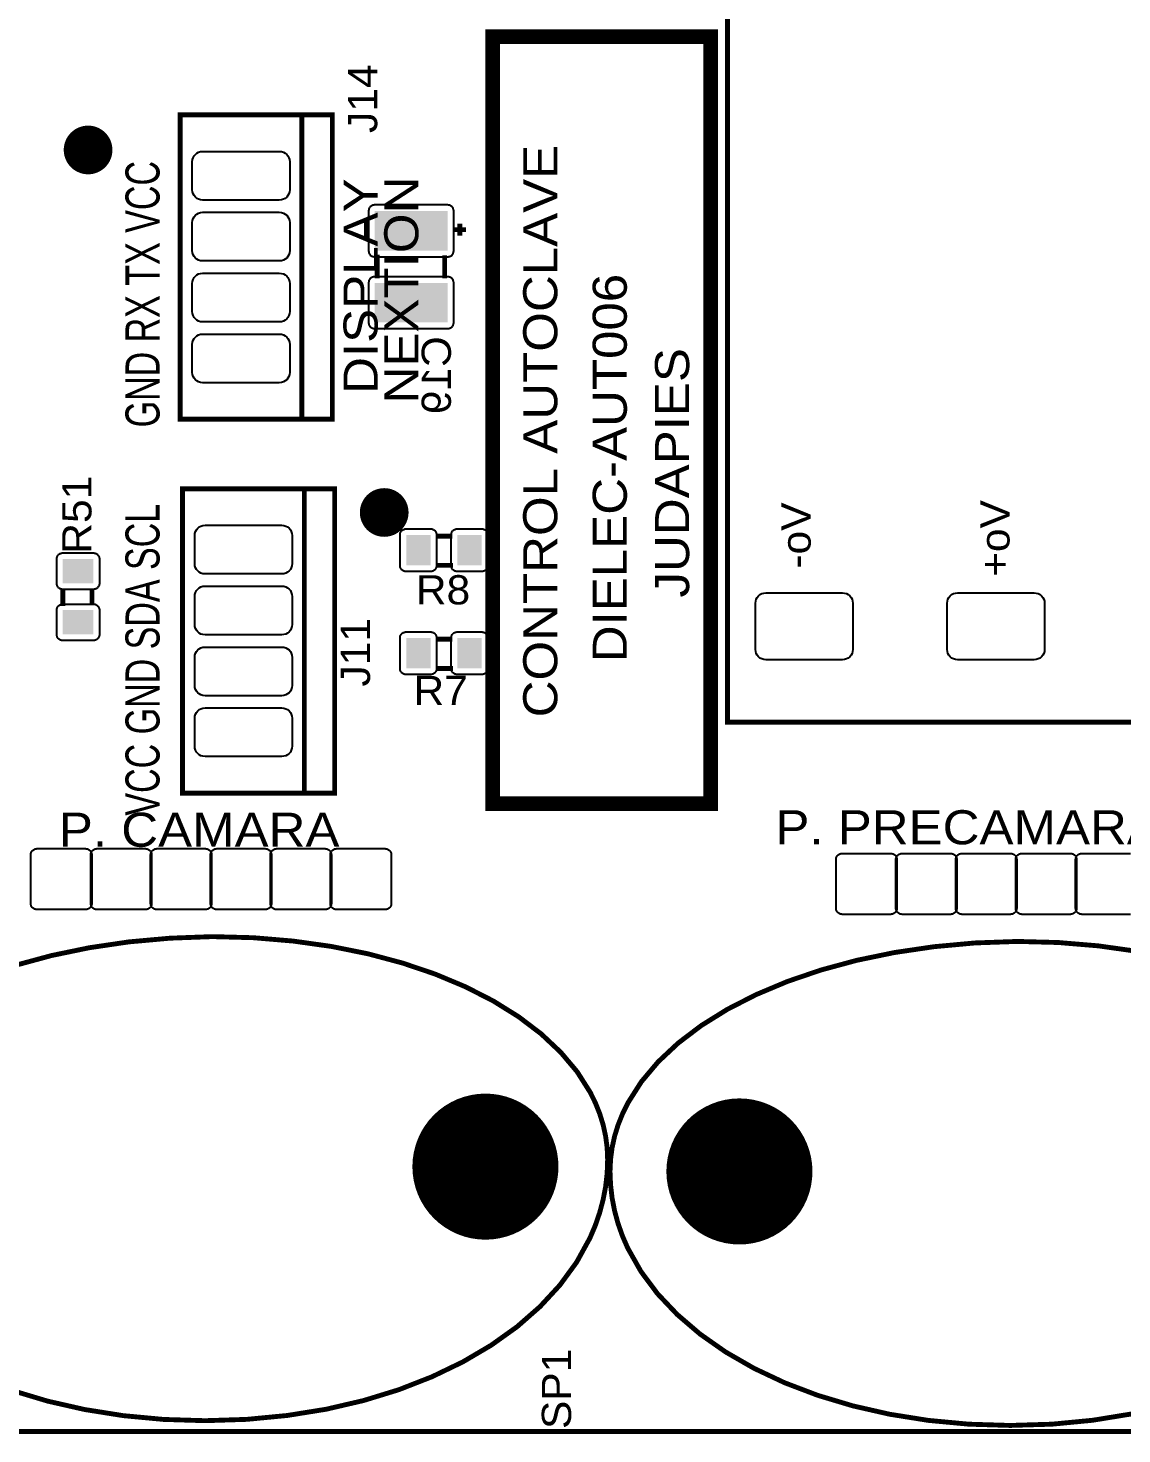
# Model space of a CAD drawing. Header units: inches. Extents: x 18.7 to 39.4, y 4.3 to 20.5.
# Drawn here: x 32.655 to 34.991, y 10.674 to 13.677 of the extents above; entities that cross this region are included whole.
import ezdxf

# ---------------------------------------------------------------- set-up
doc = ezdxf.new("R2010")
doc.units = ezdxf.units.IN
doc.header["$MEASUREMENT"] = 0
doc.styles.get("Standard").update_dxf_attribs({"font": 'arial.ttf'})

# ---------------------------------------------------------------- blocks, each defined once
blk = doc.blocks.new('RPAD')
blk.add_trace([(-0.5, -0.5), (-0.5, 0.5), (0.5, -0.5), (0.5, 0.5)])
blk = doc.blocks.new('EPAD')
at = {"const_width": 0.5}
blk.add_lwpolyline([(-0.25, 0, 1), (0.25, 0, 1)], format="xyb", close=True, dxfattribs=at)
blk = doc.blocks.new('NextionControlV3')
for points, const_width in [([(40.2003, 9.8764), (45.4208, 9.8764), (45.4208, 14.4197), (40.2003, 14.4197), (40.2003, 9.8764)], 0.008), ([(40.2003, 9.8764), (45.4208, 9.8764), (45.4208, 14.4197), (40.2003, 14.4197), (40.2003, 9.8764)], 0.008), ([(40.2003, 9.8764), (45.4208, 9.8764), (45.4208, 14.4197), (40.2003, 14.4197), (40.2003, 9.8764)], 0.008), ([(44.287, 11.0418), (45.3578, 11.0418), (45.3578, 13.1048), (44.287, 13.1048), (44.287, 11.0418)], 0.008), ([(44.287, 11.0418), (45.3578, 11.0418), (45.3578, 13.1048), (44.287, 13.1048), (44.287, 11.0418)], 0.008), ([(44.287, 11.0418), (45.3578, 11.0418), (45.3578, 13.1048), (44.287, 13.1048), (44.287, 11.0418)], 0.008), ([(43.9011, 10.9079), (44.2594, 10.9079), (44.2594, 12.1678), (43.9011, 12.1678), (43.9011, 10.9079)], 0.024), ([(43.9011, 10.9079), (44.2594, 10.9079), (44.2594, 12.1678), (43.9011, 12.1678), (43.9011, 10.9079)], 0.024), ([(43.9011, 10.9079), (44.2594, 10.9079), (44.2594, 12.1678), (43.9011, 12.1678), (43.9011, 10.9079)], 0.024), ([(43.3877, 11.5394), (43.6377, 11.5394), (43.6377, 12.0394), (43.3877, 12.0394), (43.3877, 11.5394)], 0.008), ([(43.3877, 11.5394), (43.6377, 11.5394), (43.6377, 12.0394), (43.3877, 12.0394), (43.3877, 11.5394)], 0.008), ([(43.3877, 11.5394), (43.6377, 11.5394), (43.6377, 12.0394), (43.3877, 12.0394), (43.3877, 11.5394)], 0.008), ([(43.5877, 12.0394), (43.5877, 11.5394)], 0.008), ([(43.5877, 12.0394), (43.5877, 11.5394)], 0.008), ([(43.5877, 12.0394), (43.5877, 11.5394)], 0.008), ([(43.8373, 11.8509), (43.8573, 11.8509)], 0.008), ([(43.8373, 11.8509), (43.8573, 11.8509)], 0.008), ([(43.8373, 11.8509), (43.8573, 11.8509)], 0.008), ([(43.8473, 11.8409), (43.8473, 11.8609)], 0.008), ([(43.8473, 11.8409), (43.8473, 11.8609)], 0.008), ([(43.8473, 11.8409), (43.8473, 11.8609)], 0.008), ([(43.7113, 11.7709), (43.7113, 11.8099)], 0.008), ([(43.7113, 11.7709), (43.7113, 11.8099)], 0.008), ([(43.7113, 11.7709), (43.7113, 11.8099)], 0.008), ([(43.8223, 11.7709), (43.8223, 11.8089)], 0.008), ([(43.8223, 11.7709), (43.8223, 11.8089)], 0.008), ([(43.8223, 11.7709), (43.8223, 11.8089)], 0.008), ([(43.3917, 10.9252), (43.6417, 10.9252), (43.6417, 11.4252), (43.3917, 11.4252), (43.3917, 10.9252)], 0.008), ([(43.3917, 10.9252), (43.6417, 10.9252), (43.6417, 11.4252), (43.3917, 11.4252), (43.3917, 10.9252)], 0.008), ([(43.3917, 10.9252), (43.6417, 10.9252), (43.6417, 11.4252), (43.3917, 11.4252), (43.3917, 10.9252)], 0.008), ([(43.5917, 11.4252), (43.5917, 10.9252)], 0.008), ([(43.5917, 11.4252), (43.5917, 10.9252)], 0.008), ([(43.5917, 11.4252), (43.5917, 10.9252)], 0.008), ([(43.8081, 11.3473), (43.8351, 11.3473)], 0.008), ([(43.8081, 11.3473), (43.8351, 11.3473)], 0.008), ([(43.8081, 11.3473), (43.8351, 11.3473)], 0.008), ([(43.8081, 11.2993), (43.8361, 11.2993)], 0.008), ([(43.8081, 11.2993), (43.8361, 11.2993)], 0.008), ([(43.8081, 11.2993), (43.8361, 11.2993)], 0.008), ([(43.195, 11.2608), (43.195, 11.2328)], 0.008), ([(43.195, 11.2608), (43.195, 11.2328)], 0.008), ([(43.195, 11.2608), (43.195, 11.2328)], 0.008), ([(43.243, 11.2608), (43.243, 11.2338)], 0.008), ([(43.243, 11.2608), (43.243, 11.2338)], 0.008), ([(43.243, 11.2608), (43.243, 11.2338)], 0.008), ([(43.8081, 11.178), (43.8351, 11.178)], 0.008), ([(43.8081, 11.178), (43.8351, 11.178)], 0.008), ([(43.8081, 11.178), (43.8351, 11.178)], 0.008), ([(43.8081, 11.13), (43.8361, 11.13)], 0.008), ([(43.8081, 11.13), (43.8361, 11.13)], 0.008), ([(43.8081, 11.13), (43.8361, 11.13)], 0.008), ([(43.4405, 10.6894), (43.3707, 10.6868), (43.3032, 10.6807), (43.2383, 10.6711), (43.1764, 10.6583), (43.1177, 10.6424)], 0.008), ([(43.1123, 9.9436), (43.1699, 9.9263), (43.2307, 9.9125), (43.2943, 9.9024), (43.3604, 9.8962), (43.4287, 9.8941), (43.4974, 9.8963), (43.5639, 9.9027), (43.6279, 9.913), (43.689, 9.9272), (43.747, 9.945), (43.8015, 9.9663), (43.8522, 9.9907), (43.8989, 10.0182), (43.9413, 10.0485), (43.9789, 10.0814), (44.0116, 10.1168), (44.0391, 10.1544), (44.0609, 10.194), (44.0697, 10.2146), (44.0769, 10.2355), (44.0826, 10.2569), (44.0868, 10.2787), (44.0893, 10.3008), (44.0901, 10.3233), (44.0893, 10.3424), (44.0868, 10.3613), (44.0828, 10.3799), (44.0772, 10.3981), (44.0701, 10.416), (44.0615, 10.4335), (44.04, 10.4674), (44.013, 10.4994), (43.9809, 10.5296), (43.9439, 10.5577), (43.9023, 10.5836), (43.8565, 10.607), (43.8066, 10.6279), (43.7531, 10.646), (43.6962, 10.6612), (43.6361, 10.6733), (43.5733, 10.6821), (43.508, 10.6876), (43.4405, 10.6894)], 0.008), ([(43.4405, 10.6894), (43.3707, 10.6868), (43.3032, 10.6807), (43.2383, 10.6711), (43.1764, 10.6583), (43.1177, 10.6424)], 0.008), ([(43.1123, 9.9436), (43.1699, 9.9263), (43.2307, 9.9125), (43.2943, 9.9024), (43.3604, 9.8962), (43.4287, 9.8941), (43.4974, 9.8963), (43.5639, 9.9027), (43.6279, 9.913), (43.689, 9.9272), (43.747, 9.945), (43.8015, 9.9663), (43.8522, 9.9907), (43.8989, 10.0182), (43.9413, 10.0485), (43.9789, 10.0814), (44.0116, 10.1168), (44.0391, 10.1544), (44.0609, 10.194), (44.0697, 10.2146), (44.0769, 10.2355), (44.0826, 10.2569), (44.0868, 10.2787), (44.0893, 10.3008), (44.0901, 10.3233), (44.0893, 10.3424), (44.0868, 10.3613), (44.0828, 10.3799), (44.0772, 10.3981), (44.0701, 10.416), (44.0615, 10.4335), (44.04, 10.4674), (44.013, 10.4994), (43.9809, 10.5296), (43.9439, 10.5577), (43.9023, 10.5836), (43.8565, 10.607), (43.8066, 10.6279), (43.7531, 10.646), (43.6962, 10.6612), (43.6361, 10.6733), (43.5733, 10.6821), (43.508, 10.6876), (43.4405, 10.6894)], 0.008), ([(43.4405, 10.6894), (43.3707, 10.6868), (43.3032, 10.6807), (43.2383, 10.6711), (43.1764, 10.6583), (43.1177, 10.6424)], 0.008), ([(43.1123, 9.9436), (43.1699, 9.9263), (43.2307, 9.9125), (43.2943, 9.9024), (43.3604, 9.8962), (43.4287, 9.8941), (43.4974, 9.8963), (43.5639, 9.9027), (43.6279, 9.913), (43.689, 9.9272), (43.747, 9.945), (43.8015, 9.9663), (43.8522, 9.9907), (43.8989, 10.0182), (43.9413, 10.0485), (43.9789, 10.0814), (44.0116, 10.1168), (44.0391, 10.1544), (44.0609, 10.194), (44.0697, 10.2146), (44.0769, 10.2355), (44.0826, 10.2569), (44.0868, 10.2787), (44.0893, 10.3008), (44.0901, 10.3233), (44.0893, 10.3424), (44.0868, 10.3613), (44.0828, 10.3799), (44.0772, 10.3981), (44.0701, 10.416), (44.0615, 10.4335), (44.04, 10.4674), (44.013, 10.4994), (43.9809, 10.5296), (43.9439, 10.5577), (43.9023, 10.5836), (43.8565, 10.607), (43.8066, 10.6279), (43.7531, 10.646), (43.6962, 10.6612), (43.6361, 10.6733), (43.5733, 10.6821), (43.508, 10.6876), (43.4405, 10.6894)], 0.008), ([(44.7633, 10.6815), (44.6935, 10.679), (44.626, 10.6728), (44.5611, 10.6632), (44.4992, 10.6504), (44.4405, 10.6345), (44.3854, 10.6157), (44.334, 10.5941), (44.2869, 10.57), (44.2441, 10.5434), (44.2061, 10.5146), (44.1731, 10.4837), (44.1454, 10.4508), (44.1234, 10.4162), (44.1146, 10.3983), (44.1073, 10.3801), (44.1015, 10.3614), (44.0974, 10.3425), (44.0949, 10.3232), (44.094, 10.3036), (44.0949, 10.2817), (44.0974, 10.2602), (44.1015, 10.239), (44.1071, 10.2183), (44.1143, 10.1979), (44.123, 10.1779), (44.1448, 10.1393), (44.172, 10.1028), (44.2046, 10.0684), (44.242, 10.0364), (44.2841, 10.0069), (44.3305, 9.9802), (44.381, 9.9564), (44.4352, 9.9358), (44.4928, 9.9185), (44.5535, 9.9047), (44.6171, 9.8946), (44.6832, 9.8884), (44.7515, 9.8863), (44.8203, 9.8884), (44.8868, 9.8948), (44.9507, 9.9052)], 0.008), ([(44.959, 10.6654), (44.8962, 10.6742), (44.8308, 10.6797), (44.7633, 10.6815)], 0.008), ([(44.7633, 10.6815), (44.6935, 10.679), (44.626, 10.6728), (44.5611, 10.6632), (44.4992, 10.6504), (44.4405, 10.6345), (44.3854, 10.6157), (44.334, 10.5941), (44.2869, 10.57), (44.2441, 10.5434), (44.2061, 10.5146), (44.1731, 10.4837), (44.1454, 10.4508), (44.1234, 10.4162), (44.1146, 10.3983), (44.1073, 10.3801), (44.1015, 10.3614), (44.0974, 10.3425), (44.0949, 10.3232), (44.094, 10.3036), (44.0949, 10.2817), (44.0974, 10.2602), (44.1015, 10.239), (44.1071, 10.2183), (44.1143, 10.1979), (44.123, 10.1779), (44.1448, 10.1393), (44.172, 10.1028), (44.2046, 10.0684), (44.242, 10.0364), (44.2841, 10.0069), (44.3305, 9.9802), (44.381, 9.9564), (44.4352, 9.9358), (44.4928, 9.9185), (44.5535, 9.9047), (44.6171, 9.8946), (44.6832, 9.8884), (44.7515, 9.8863), (44.8203, 9.8884), (44.8868, 9.8948), (44.9507, 9.9052)], 0.008), ([(44.959, 10.6654), (44.8962, 10.6742), (44.8308, 10.6797), (44.7633, 10.6815)], 0.008), ([(44.7633, 10.6815), (44.6935, 10.679), (44.626, 10.6728), (44.5611, 10.6632), (44.4992, 10.6504), (44.4405, 10.6345), (44.3854, 10.6157), (44.334, 10.5941), (44.2869, 10.57), (44.2441, 10.5434), (44.2061, 10.5146), (44.1731, 10.4837), (44.1454, 10.4508), (44.1234, 10.4162), (44.1146, 10.3983), (44.1073, 10.3801), (44.1015, 10.3614), (44.0974, 10.3425), (44.0949, 10.3232), (44.094, 10.3036), (44.0949, 10.2817), (44.0974, 10.2602), (44.1015, 10.239), (44.1071, 10.2183), (44.1143, 10.1979), (44.123, 10.1779), (44.1448, 10.1393), (44.172, 10.1028), (44.2046, 10.0684), (44.242, 10.0364), (44.2841, 10.0069), (44.3305, 9.9802), (44.381, 9.9564), (44.4352, 9.9358), (44.4928, 9.9185), (44.5535, 9.9047), (44.6171, 9.8946), (44.6832, 9.8884), (44.7515, 9.8863), (44.8203, 9.8884), (44.8868, 9.8948), (44.9507, 9.9052)], 0.008), ([(44.959, 10.6654), (44.8962, 10.6742), (44.8308, 10.6797), (44.7633, 10.6815)], 0.008)]:
    blk.add_lwpolyline(points, dxfattribs=dict(const_width=const_width))
for points in [[(43.5677, 11.9624), (43.5677, 11.9164), (43.5674, 11.9129), (43.5664, 11.9097), (43.5649, 11.9068), (43.5628, 11.9043), (43.5603, 11.9023), (43.5574, 11.9007), (43.5542, 11.8997), (43.5507, 11.8994), (43.4247, 11.8994), (43.4213, 11.8997), (43.4181, 11.9007), (43.4152, 11.9023), (43.4127, 11.9043), (43.4106, 11.9068), (43.4091, 11.9097), (43.4081, 11.9129), (43.4077, 11.9164), (43.4077, 11.9624), (43.4081, 11.9659), (43.4091, 11.9691), (43.4106, 11.972), (43.4127, 11.9745), (43.4152, 11.9765), (43.4181, 11.9781), (43.4213, 11.9791), (43.4247, 11.9794), (43.5507, 11.9794), (43.5542, 11.9791), (43.5574, 11.9781), (43.5603, 11.9765), (43.5628, 11.9745), (43.5649, 11.972), (43.5664, 11.9691), (43.5674, 11.9659), (43.5677, 11.9624)], [(43.5677, 11.8624), (43.5677, 11.8164), (43.5674, 11.8129), (43.5664, 11.8097), (43.5649, 11.8068), (43.5628, 11.8043), (43.5603, 11.8023), (43.5574, 11.8007), (43.5542, 11.7997), (43.5507, 11.7994), (43.4247, 11.7994), (43.4213, 11.7997), (43.4181, 11.8007), (43.4152, 11.8023), (43.4127, 11.8043), (43.4106, 11.8068), (43.4091, 11.8097), (43.4081, 11.8129), (43.4077, 11.8164), (43.4077, 11.8624), (43.4081, 11.8659), (43.4091, 11.8691), (43.4106, 11.872), (43.4127, 11.8745), (43.4152, 11.8765), (43.4181, 11.8781), (43.4213, 11.8791), (43.4247, 11.8794), (43.5507, 11.8794), (43.5542, 11.8791), (43.5574, 11.8781), (43.5603, 11.8765), (43.5628, 11.8745), (43.5649, 11.872), (43.5664, 11.8691), (43.5674, 11.8659), (43.5677, 11.8624)], [(43.8373, 11.8164), (43.8373, 11.8814), (43.8372, 11.8824), (43.8371, 11.8834), (43.8368, 11.8844), (43.8365, 11.8853), (43.8361, 11.8862), (43.8356, 11.887), (43.835, 11.8878), (43.8344, 11.8885), (43.8337, 11.8891), (43.8329, 11.8897), (43.8321, 11.8902), (43.8312, 11.8906), (43.8303, 11.8909), (43.8293, 11.8912), (43.8283, 11.8913), (43.8273, 11.8914), (43.7073, 11.8914), (43.7062, 11.8913), (43.7052, 11.8912), (43.7043, 11.8909), (43.7033, 11.8906), (43.7025, 11.8902), (43.7016, 11.8897), (43.7009, 11.8891), (43.7002, 11.8885), (43.6995, 11.8878), (43.699, 11.887), (43.6985, 11.8862), (43.698, 11.8853), (43.6977, 11.8844), (43.6975, 11.8834), (43.6973, 11.8824), (43.6973, 11.8814), (43.6973, 11.8164), (43.6973, 11.8153), (43.6975, 11.8143), (43.6977, 11.8133), (43.698, 11.8124), (43.6985, 11.8115), (43.699, 11.8107), (43.6995, 11.81), (43.7002, 11.8092), (43.7009, 11.8086), (43.7016, 11.808), (43.7025, 11.8075), (43.7033, 11.8071), (43.7043, 11.8068), (43.7052, 11.8066), (43.7062, 11.8064), (43.7073, 11.8064), (43.8273, 11.8064), (43.8283, 11.8064), (43.8293, 11.8066), (43.8303, 11.8068), (43.8312, 11.8071), (43.8321, 11.8075), (43.8329, 11.808), (43.8337, 11.8086), (43.8344, 11.8092), (43.835, 11.81), (43.8356, 11.8107), (43.8361, 11.8115), (43.8365, 11.8124), (43.8368, 11.8133), (43.8371, 11.8143), (43.8372, 11.8153), (43.8373, 11.8164)], [(43.5677, 11.7624), (43.5677, 11.7164), (43.5674, 11.7129), (43.5664, 11.7097), (43.5649, 11.7068), (43.5628, 11.7043), (43.5603, 11.7023), (43.5574, 11.7007), (43.5542, 11.6997), (43.5507, 11.6994), (43.4247, 11.6994), (43.4213, 11.6997), (43.4181, 11.7007), (43.4152, 11.7023), (43.4127, 11.7043), (43.4106, 11.7068), (43.4091, 11.7097), (43.4081, 11.7129), (43.4077, 11.7164), (43.4077, 11.7624), (43.4081, 11.7659), (43.4091, 11.7691), (43.4106, 11.772), (43.4127, 11.7745), (43.4152, 11.7765), (43.4181, 11.7781), (43.4213, 11.7791), (43.4247, 11.7794), (43.5507, 11.7794), (43.5542, 11.7791), (43.5574, 11.7781), (43.5603, 11.7765), (43.5628, 11.7745), (43.5649, 11.772), (43.5664, 11.7691), (43.5674, 11.7659), (43.5677, 11.7624)], [(43.8373, 11.6984), (43.8373, 11.7634), (43.8372, 11.7644), (43.8371, 11.7654), (43.8368, 11.7664), (43.8365, 11.7673), (43.8361, 11.7682), (43.8356, 11.769), (43.835, 11.7698), (43.8344, 11.7705), (43.8337, 11.7711), (43.8329, 11.7717), (43.8321, 11.7722), (43.8312, 11.7726), (43.8303, 11.7729), (43.8293, 11.7732), (43.8283, 11.7733), (43.8273, 11.7734), (43.7073, 11.7734), (43.7062, 11.7733), (43.7052, 11.7732), (43.7043, 11.7729), (43.7033, 11.7726), (43.7025, 11.7722), (43.7016, 11.7717), (43.7009, 11.7711), (43.7002, 11.7705), (43.6995, 11.7698), (43.699, 11.769), (43.6985, 11.7682), (43.698, 11.7673), (43.6977, 11.7664), (43.6975, 11.7654), (43.6973, 11.7644), (43.6973, 11.7634), (43.6973, 11.6984), (43.6973, 11.6973), (43.6975, 11.6963), (43.6977, 11.6953), (43.698, 11.6944), (43.6985, 11.6935), (43.699, 11.6927), (43.6995, 11.692), (43.7002, 11.6912), (43.7009, 11.6906), (43.7016, 11.69), (43.7025, 11.6895), (43.7033, 11.6891), (43.7043, 11.6888), (43.7052, 11.6886), (43.7062, 11.6884), (43.7073, 11.6884), (43.8273, 11.6884), (43.8283, 11.6884), (43.8293, 11.6886), (43.8303, 11.6888), (43.8312, 11.6891), (43.8321, 11.6895), (43.8329, 11.69), (43.8337, 11.6906), (43.8344, 11.6912), (43.835, 11.692), (43.8356, 11.6927), (43.8361, 11.6935), (43.8365, 11.6944), (43.8368, 11.6953), (43.8371, 11.6963), (43.8372, 11.6973), (43.8373, 11.6984)], [(43.5677, 11.6624), (43.5677, 11.6164), (43.5674, 11.6129), (43.5664, 11.6097), (43.5649, 11.6068), (43.5628, 11.6043), (43.5603, 11.6023), (43.5574, 11.6007), (43.5542, 11.5997), (43.5507, 11.5994), (43.4247, 11.5994), (43.4213, 11.5997), (43.4181, 11.6007), (43.4152, 11.6023), (43.4127, 11.6043), (43.4106, 11.6068), (43.4091, 11.6097), (43.4081, 11.6129), (43.4077, 11.6164), (43.4077, 11.6624), (43.4081, 11.6659), (43.4091, 11.6691), (43.4106, 11.672), (43.4127, 11.6745), (43.4152, 11.6765), (43.4181, 11.6781), (43.4213, 11.6791), (43.4247, 11.6794), (43.5507, 11.6794), (43.5542, 11.6791), (43.5574, 11.6781), (43.5603, 11.6765), (43.5628, 11.6745), (43.5649, 11.672), (43.5664, 11.6691), (43.5674, 11.6659), (43.5677, 11.6624)], [(43.5717, 11.3482), (43.5717, 11.3022), (43.5713, 11.2988), (43.5704, 11.2955), (43.5688, 11.2927), (43.5668, 11.2901), (43.5643, 11.2881), (43.5614, 11.2865), (43.5582, 11.2856), (43.5547, 11.2852), (43.4287, 11.2852), (43.4252, 11.2856), (43.422, 11.2865), (43.4191, 11.2881), (43.4166, 11.2901), (43.4145, 11.2927), (43.413, 11.2955), (43.412, 11.2988), (43.4117, 11.3022), (43.4117, 11.3482), (43.412, 11.3517), (43.413, 11.3549), (43.4145, 11.3578), (43.4166, 11.3603), (43.4191, 11.3624), (43.422, 11.3639), (43.4252, 11.3649), (43.4287, 11.3652), (43.5547, 11.3652), (43.5582, 11.3649), (43.5614, 11.3639), (43.5643, 11.3624), (43.5668, 11.3603), (43.5688, 11.3578), (43.5704, 11.3549), (43.5713, 11.3517), (43.5717, 11.3482)], [(43.7591, 11.3593), (43.7991, 11.3593), (43.8001, 11.3592), (43.8011, 11.3591), (43.8021, 11.3588), (43.803, 11.3585), (43.8039, 11.3581), (43.8047, 11.3576), (43.8055, 11.357), (43.8062, 11.3564), (43.8068, 11.3557), (43.8074, 11.3549), (43.8079, 11.3541), (43.8083, 11.3532), (43.8086, 11.3523), (43.8089, 11.3513), (43.809, 11.3503), (43.8091, 11.3493), (43.8091, 11.2993), (43.809, 11.2982), (43.8089, 11.2972), (43.8086, 11.2963), (43.8083, 11.2953), (43.8079, 11.2945), (43.8074, 11.2936), (43.8068, 11.2929), (43.8062, 11.2922), (43.8055, 11.2915), (43.8047, 11.2909), (43.8039, 11.2905), (43.803, 11.29), (43.8021, 11.2897), (43.8011, 11.2895), (43.8001, 11.2893), (43.7991, 11.2893), (43.7591, 11.2893), (43.758, 11.2893), (43.757, 11.2895), (43.7561, 11.2897), (43.7551, 11.29), (43.7543, 11.2905), (43.7534, 11.2909), (43.7527, 11.2915), (43.752, 11.2922), (43.7513, 11.2929), (43.7508, 11.2936), (43.7503, 11.2945), (43.7499, 11.2953), (43.7495, 11.2963), (43.7493, 11.2972), (43.7491, 11.2982), (43.7491, 11.2993), (43.7491, 11.3493), (43.7491, 11.3503), (43.7493, 11.3513), (43.7495, 11.3523), (43.7499, 11.3532), (43.7503, 11.3541), (43.7508, 11.3549), (43.7513, 11.3557), (43.752, 11.3564), (43.7527, 11.357), (43.7534, 11.3576), (43.7543, 11.3581), (43.7551, 11.3585), (43.7561, 11.3588), (43.757, 11.3591), (43.758, 11.3592), (43.7591, 11.3593)], [(43.8431, 11.3593), (43.8831, 11.3593), (43.8841, 11.3592), (43.8851, 11.3591), (43.8861, 11.3588), (43.887, 11.3585), (43.8879, 11.3581), (43.8887, 11.3576), (43.8895, 11.357), (43.8902, 11.3564), (43.8908, 11.3557), (43.8914, 11.3549), (43.8919, 11.3541), (43.8923, 11.3532), (43.8926, 11.3523), (43.8929, 11.3513), (43.893, 11.3503), (43.8931, 11.3493), (43.8931, 11.2993), (43.893, 11.2982), (43.8929, 11.2972), (43.8926, 11.2963), (43.8923, 11.2953), (43.8919, 11.2945), (43.8914, 11.2936), (43.8908, 11.2929), (43.8902, 11.2922), (43.8895, 11.2915), (43.8887, 11.2909), (43.8879, 11.2905), (43.887, 11.29), (43.8861, 11.2897), (43.8851, 11.2895), (43.8841, 11.2893), (43.8831, 11.2893), (43.8431, 11.2893), (43.842, 11.2893), (43.841, 11.2895), (43.8401, 11.2897), (43.8391, 11.29), (43.8383, 11.2905), (43.8374, 11.2909), (43.8367, 11.2915), (43.836, 11.2922), (43.8353, 11.2929), (43.8348, 11.2936), (43.8343, 11.2945), (43.8339, 11.2953), (43.8335, 11.2963), (43.8333, 11.2972), (43.8331, 11.2982), (43.8331, 11.2993), (43.8331, 11.3493), (43.8331, 11.3503), (43.8333, 11.3513), (43.8335, 11.3523), (43.8339, 11.3532), (43.8343, 11.3541), (43.8348, 11.3549), (43.8353, 11.3557), (43.836, 11.3564), (43.8367, 11.357), (43.8374, 11.3576), (43.8383, 11.3581), (43.8391, 11.3585), (43.8401, 11.3588), (43.841, 11.3591), (43.842, 11.3592), (43.8431, 11.3593)], [(43.255, 11.3098), (43.255, 11.2698), (43.255, 11.2688), (43.2548, 11.2678), (43.2546, 11.2668), (43.2543, 11.2659), (43.2538, 11.265), (43.2533, 11.2642), (43.2528, 11.2634), (43.2521, 11.2627), (43.2514, 11.2621), (43.2507, 11.2615), (43.2498, 11.261), (43.249, 11.2606), (43.248, 11.2602), (43.2471, 11.26), (43.2461, 11.2599), (43.245, 11.2598), (43.195, 11.2598), (43.194, 11.2599), (43.193, 11.26), (43.192, 11.2602), (43.1911, 11.2606), (43.1902, 11.261), (43.1894, 11.2615), (43.1886, 11.2621), (43.1879, 11.2627), (43.1873, 11.2634), (43.1867, 11.2642), (43.1862, 11.265), (43.1858, 11.2659), (43.1855, 11.2668), (43.1852, 11.2678), (43.1851, 11.2688), (43.185, 11.2698), (43.185, 11.3098), (43.1851, 11.3108), (43.1852, 11.3118), (43.1855, 11.3128), (43.1858, 11.3137), (43.1862, 11.3146), (43.1867, 11.3154), (43.1873, 11.3162), (43.1879, 11.3169), (43.1886, 11.3175), (43.1894, 11.3181), (43.1902, 11.3186), (43.1911, 11.319), (43.192, 11.3194), (43.193, 11.3196), (43.194, 11.3197), (43.195, 11.3198), (43.245, 11.3198), (43.2461, 11.3197), (43.2471, 11.3196), (43.248, 11.3194), (43.249, 11.319), (43.2498, 11.3186), (43.2507, 11.3181), (43.2514, 11.3175), (43.2521, 11.3169), (43.2528, 11.3162), (43.2533, 11.3154), (43.2538, 11.3146), (43.2543, 11.3137), (43.2546, 11.3128), (43.2548, 11.3118), (43.255, 11.3108), (43.255, 11.3098)], [(43.5717, 11.2482), (43.5717, 11.2022), (43.5713, 11.1988), (43.5704, 11.1955), (43.5688, 11.1927), (43.5668, 11.1901), (43.5643, 11.1881), (43.5614, 11.1865), (43.5582, 11.1856), (43.5547, 11.1852), (43.4287, 11.1852), (43.4252, 11.1856), (43.422, 11.1865), (43.4191, 11.1881), (43.4166, 11.1901), (43.4145, 11.1927), (43.413, 11.1955), (43.412, 11.1988), (43.4117, 11.2022), (43.4117, 11.2482), (43.412, 11.2517), (43.413, 11.2549), (43.4145, 11.2578), (43.4166, 11.2603), (43.4191, 11.2624), (43.422, 11.2639), (43.4252, 11.2649), (43.4287, 11.2652), (43.5547, 11.2652), (43.5582, 11.2649), (43.5614, 11.2639), (43.5643, 11.2624), (43.5668, 11.2603), (43.5688, 11.2578), (43.5704, 11.2549), (43.5713, 11.2517), (43.5717, 11.2482)], [(44.3329, 11.1612), (44.3329, 11.2372), (44.3333, 11.2407), (44.3342, 11.2439), (44.3358, 11.2468), (44.3379, 11.2493), (44.3404, 11.2514), (44.3432, 11.2529), (44.3465, 11.2539), (44.3499, 11.2542), (44.4759, 11.2542), (44.4794, 11.2539), (44.4826, 11.2529), (44.4855, 11.2514), (44.488, 11.2493), (44.4901, 11.2468), (44.4916, 11.2439), (44.4926, 11.2407), (44.4929, 11.2372), (44.4929, 11.1612), (44.4926, 11.1578), (44.4916, 11.1546), (44.4901, 11.1517), (44.488, 11.1492), (44.4855, 11.1471), (44.4826, 11.1456), (44.4794, 11.1446), (44.4759, 11.1442), (44.3499, 11.1442), (44.3465, 11.1446), (44.3432, 11.1456), (44.3404, 11.1471), (44.3379, 11.1492), (44.3358, 11.1517), (44.3342, 11.1546), (44.3333, 11.1578), (44.3329, 11.1612)], [(44.6479, 11.1612), (44.6479, 11.2372), (44.6482, 11.2407), (44.6492, 11.2439), (44.6508, 11.2468), (44.6528, 11.2493), (44.6553, 11.2514), (44.6582, 11.2529), (44.6614, 11.2539), (44.6649, 11.2542), (44.7909, 11.2542), (44.7944, 11.2539), (44.7976, 11.2529), (44.8005, 11.2514), (44.803, 11.2493), (44.805, 11.2468), (44.8066, 11.2439), (44.8076, 11.2407), (44.8079, 11.2372), (44.8079, 11.1612), (44.8076, 11.1578), (44.8066, 11.1546), (44.805, 11.1517), (44.803, 11.1492), (44.8005, 11.1471), (44.7976, 11.1456), (44.7944, 11.1446), (44.7909, 11.1442), (44.6649, 11.1442), (44.6614, 11.1446), (44.6582, 11.1456), (44.6553, 11.1471), (44.6528, 11.1492), (44.6508, 11.1517), (44.6492, 11.1546), (44.6482, 11.1578), (44.6479, 11.1612)], [(43.255, 11.2258), (43.255, 11.1858), (43.255, 11.1848), (43.2548, 11.1838), (43.2546, 11.1828), (43.2543, 11.1819), (43.2538, 11.181), (43.2533, 11.1802), (43.2528, 11.1794), (43.2521, 11.1787), (43.2514, 11.1781), (43.2507, 11.1775), (43.2498, 11.177), (43.249, 11.1766), (43.248, 11.1762), (43.2471, 11.176), (43.2461, 11.1759), (43.245, 11.1758), (43.195, 11.1758), (43.194, 11.1759), (43.193, 11.176), (43.192, 11.1762), (43.1911, 11.1766), (43.1902, 11.177), (43.1894, 11.1775), (43.1886, 11.1781), (43.1879, 11.1787), (43.1873, 11.1794), (43.1867, 11.1802), (43.1862, 11.181), (43.1858, 11.1819), (43.1855, 11.1828), (43.1852, 11.1838), (43.1851, 11.1848), (43.185, 11.1858), (43.185, 11.2258), (43.1851, 11.2268), (43.1852, 11.2278), (43.1855, 11.2288), (43.1858, 11.2297), (43.1862, 11.2306), (43.1867, 11.2314), (43.1873, 11.2322), (43.1879, 11.2329), (43.1886, 11.2335), (43.1894, 11.2341), (43.1902, 11.2346), (43.1911, 11.235), (43.192, 11.2354), (43.193, 11.2356), (43.194, 11.2357), (43.195, 11.2358), (43.245, 11.2358), (43.2461, 11.2357), (43.2471, 11.2356), (43.248, 11.2354), (43.249, 11.235), (43.2498, 11.2346), (43.2507, 11.2341), (43.2514, 11.2335), (43.2521, 11.2329), (43.2528, 11.2322), (43.2533, 11.2314), (43.2538, 11.2306), (43.2543, 11.2297), (43.2546, 11.2288), (43.2548, 11.2278), (43.255, 11.2268), (43.255, 11.2258)], [(43.7591, 11.19), (43.7991, 11.19), (43.8001, 11.1899), (43.8011, 11.1898), (43.8021, 11.1895), (43.803, 11.1892), (43.8039, 11.1888), (43.8047, 11.1883), (43.8055, 11.1877), (43.8062, 11.1871), (43.8068, 11.1864), (43.8074, 11.1856), (43.8079, 11.1848), (43.8083, 11.1839), (43.8086, 11.183), (43.8089, 11.182), (43.809, 11.181), (43.8091, 11.18), (43.8091, 11.13), (43.809, 11.1289), (43.8089, 11.1279), (43.8086, 11.127), (43.8083, 11.126), (43.8079, 11.1252), (43.8074, 11.1243), (43.8068, 11.1236), (43.8062, 11.1229), (43.8055, 11.1222), (43.8047, 11.1217), (43.8039, 11.1212), (43.803, 11.1207), (43.8021, 11.1204), (43.8011, 11.1202), (43.8001, 11.12), (43.7991, 11.12), (43.7591, 11.12), (43.758, 11.12), (43.757, 11.1202), (43.7561, 11.1204), (43.7551, 11.1207), (43.7543, 11.1212), (43.7534, 11.1217), (43.7527, 11.1222), (43.752, 11.1229), (43.7513, 11.1236), (43.7508, 11.1243), (43.7503, 11.1252), (43.7499, 11.126), (43.7495, 11.127), (43.7493, 11.1279), (43.7491, 11.1289), (43.7491, 11.13), (43.7491, 11.18), (43.7491, 11.181), (43.7493, 11.182), (43.7495, 11.183), (43.7499, 11.1839), (43.7503, 11.1848), (43.7508, 11.1856), (43.7513, 11.1864), (43.752, 11.1871), (43.7527, 11.1877), (43.7534, 11.1883), (43.7543, 11.1888), (43.7551, 11.1892), (43.7561, 11.1895), (43.757, 11.1898), (43.758, 11.1899), (43.7591, 11.19)], [(43.8431, 11.19), (43.8831, 11.19), (43.8841, 11.1899), (43.8851, 11.1898), (43.8861, 11.1895), (43.887, 11.1892), (43.8879, 11.1888), (43.8887, 11.1883), (43.8895, 11.1877), (43.8902, 11.1871), (43.8908, 11.1864), (43.8914, 11.1856), (43.8919, 11.1848), (43.8923, 11.1839), (43.8926, 11.183), (43.8929, 11.182), (43.893, 11.181), (43.8931, 11.18), (43.8931, 11.13), (43.893, 11.1289), (43.8929, 11.1279), (43.8926, 11.127), (43.8923, 11.126), (43.8919, 11.1252), (43.8914, 11.1243), (43.8908, 11.1236), (43.8902, 11.1229), (43.8895, 11.1222), (43.8887, 11.1217), (43.8879, 11.1212), (43.887, 11.1207), (43.8861, 11.1204), (43.8851, 11.1202), (43.8841, 11.12), (43.8831, 11.12), (43.8431, 11.12), (43.842, 11.12), (43.841, 11.1202), (43.8401, 11.1204), (43.8391, 11.1207), (43.8383, 11.1212), (43.8374, 11.1217), (43.8367, 11.1222), (43.836, 11.1229), (43.8353, 11.1236), (43.8348, 11.1243), (43.8343, 11.1252), (43.8339, 11.126), (43.8335, 11.127), (43.8333, 11.1279), (43.8331, 11.1289), (43.8331, 11.13), (43.8331, 11.18), (43.8331, 11.181), (43.8333, 11.182), (43.8335, 11.183), (43.8339, 11.1839), (43.8343, 11.1848), (43.8348, 11.1856), (43.8353, 11.1864), (43.836, 11.1871), (43.8367, 11.1877), (43.8374, 11.1883), (43.8383, 11.1888), (43.8391, 11.1892), (43.8401, 11.1895), (43.841, 11.1898), (43.842, 11.1899), (43.8431, 11.19)], [(43.5717, 11.1482), (43.5717, 11.1022), (43.5713, 11.0988), (43.5704, 11.0955), (43.5688, 11.0927), (43.5668, 11.0901), (43.5643, 11.0881), (43.5614, 11.0865), (43.5582, 11.0856), (43.5547, 11.0852), (43.4287, 11.0852), (43.4252, 11.0856), (43.422, 11.0865), (43.4191, 11.0881), (43.4166, 11.0901), (43.4145, 11.0927), (43.413, 11.0955), (43.412, 11.0988), (43.4117, 11.1022), (43.4117, 11.1482), (43.412, 11.1517), (43.413, 11.1549), (43.4145, 11.1578), (43.4166, 11.1603), (43.4191, 11.1624), (43.422, 11.1639), (43.4252, 11.1649), (43.4287, 11.1652), (43.5547, 11.1652), (43.5582, 11.1649), (43.5614, 11.1639), (43.5643, 11.1624), (43.5668, 11.1603), (43.5688, 11.1578), (43.5704, 11.1549), (43.5713, 11.1517), (43.5717, 11.1482)], [(43.5717, 11.0482), (43.5717, 11.0022), (43.5713, 10.9988), (43.5704, 10.9955), (43.5688, 10.9927), (43.5668, 10.9901), (43.5643, 10.9881), (43.5614, 10.9865), (43.5582, 10.9856), (43.5547, 10.9852), (43.4287, 10.9852), (43.4252, 10.9856), (43.422, 10.9865), (43.4191, 10.9881), (43.4166, 10.9901), (43.4145, 10.9927), (43.413, 10.9955), (43.412, 10.9988), (43.4117, 11.0022), (43.4117, 11.0482), (43.412, 11.0517), (43.413, 11.0549), (43.4145, 11.0578), (43.4166, 11.0603), (43.4191, 11.0624), (43.422, 11.0639), (43.4252, 11.0649), (43.4287, 11.0652), (43.5547, 11.0652), (43.5582, 11.0649), (43.5614, 11.0639), (43.5643, 11.0624), (43.5668, 11.0603), (43.5688, 11.0578), (43.5704, 11.0549), (43.5713, 11.0517), (43.5717, 11.0482)], [(43.2325, 10.7339), (43.1525, 10.7339), (43.1514, 10.7339), (43.1504, 10.7341), (43.1495, 10.7343), (43.1485, 10.7347), (43.1477, 10.7351), (43.1468, 10.7356), (43.1461, 10.7361), (43.1454, 10.7368), (43.1447, 10.7375), (43.1441, 10.7383), (43.1437, 10.7391), (43.1432, 10.74), (43.1429, 10.7409), (43.1427, 10.7418), (43.1425, 10.7429), (43.1425, 10.7439), (43.1425, 10.8239), (43.1425, 10.8249), (43.1427, 10.8259), (43.1429, 10.8269), (43.1432, 10.8278), (43.1437, 10.8287), (43.1441, 10.8295), (43.1447, 10.8303), (43.1454, 10.831), (43.1461, 10.8316), (43.1468, 10.8322), (43.1477, 10.8327), (43.1485, 10.8331), (43.1495, 10.8335), (43.1504, 10.8337), (43.1514, 10.8338), (43.1525, 10.8339), (43.2325, 10.8339), (43.2335, 10.8338), (43.2345, 10.8337), (43.2355, 10.8335), (43.2364, 10.8331), (43.2373, 10.8327), (43.2381, 10.8322), (43.2389, 10.8316), (43.2396, 10.831), (43.2402, 10.8303), (43.2408, 10.8295), (43.2413, 10.8287), (43.2417, 10.8278), (43.242, 10.8269), (43.2423, 10.8259), (43.2424, 10.8249), (43.2425, 10.8239), (43.2425, 10.7439), (43.2424, 10.7429), (43.2423, 10.7418), (43.242, 10.7409), (43.2417, 10.74), (43.2413, 10.7391), (43.2408, 10.7383), (43.2402, 10.7375), (43.2396, 10.7368), (43.2389, 10.7361), (43.2381, 10.7356), (43.2373, 10.7351), (43.2364, 10.7347), (43.2355, 10.7343), (43.2345, 10.7341), (43.2335, 10.7339), (43.2325, 10.7339)], [(43.3309, 10.7339), (43.2509, 10.7339), (43.2499, 10.7339), (43.2488, 10.7341), (43.2479, 10.7343), (43.247, 10.7347), (43.2461, 10.7351), (43.2453, 10.7356), (43.2445, 10.7361), (43.2438, 10.7368), (43.2431, 10.7375), (43.2426, 10.7383), (43.2421, 10.7391), (43.2417, 10.74), (43.2413, 10.7409), (43.2411, 10.7418), (43.2409, 10.7429), (43.2409, 10.7439), (43.2409, 10.8239), (43.2409, 10.8249), (43.2411, 10.8259), (43.2413, 10.8269), (43.2417, 10.8278), (43.2421, 10.8287), (43.2426, 10.8295), (43.2431, 10.8303), (43.2438, 10.831), (43.2445, 10.8316), (43.2453, 10.8322), (43.2461, 10.8327), (43.247, 10.8331), (43.2479, 10.8335), (43.2488, 10.8337), (43.2499, 10.8338), (43.2509, 10.8339), (43.3309, 10.8339), (43.3319, 10.8338), (43.3329, 10.8337), (43.3339, 10.8335), (43.3348, 10.8331), (43.3357, 10.8327), (43.3365, 10.8322), (43.3373, 10.8316), (43.338, 10.831), (43.3386, 10.8303), (43.3392, 10.8295), (43.3397, 10.8287), (43.3401, 10.8278), (43.3405, 10.8269), (43.3407, 10.8259), (43.3408, 10.8249), (43.3409, 10.8239), (43.3409, 10.7439), (43.3408, 10.7429), (43.3407, 10.7418), (43.3405, 10.7409), (43.3401, 10.74), (43.3397, 10.7391), (43.3392, 10.7383), (43.3386, 10.7375), (43.338, 10.7368), (43.3373, 10.7361), (43.3365, 10.7356), (43.3357, 10.7351), (43.3348, 10.7347), (43.3339, 10.7343), (43.3329, 10.7341), (43.3319, 10.7339), (43.3309, 10.7339)], [(43.4293, 10.7339), (43.3493, 10.7339), (43.3483, 10.7339), (43.3473, 10.7341), (43.3463, 10.7343), (43.3454, 10.7347), (43.3445, 10.7351), (43.3437, 10.7356), (43.3429, 10.7361), (43.3422, 10.7368), (43.3416, 10.7375), (43.341, 10.7383), (43.3405, 10.7391), (43.3401, 10.74), (43.3398, 10.7409), (43.3395, 10.7418), (43.3394, 10.7429), (43.3393, 10.7439), (43.3393, 10.8239), (43.3394, 10.8249), (43.3395, 10.8259), (43.3398, 10.8269), (43.3401, 10.8278), (43.3405, 10.8287), (43.341, 10.8295), (43.3416, 10.8303), (43.3422, 10.831), (43.3429, 10.8316), (43.3437, 10.8322), (43.3445, 10.8327), (43.3454, 10.8331), (43.3463, 10.8335), (43.3473, 10.8337), (43.3483, 10.8338), (43.3493, 10.8339), (43.4293, 10.8339), (43.4304, 10.8338), (43.4314, 10.8337), (43.4323, 10.8335), (43.4333, 10.8331), (43.4341, 10.8327), (43.435, 10.8322), (43.4357, 10.8316), (43.4364, 10.831), (43.4371, 10.8303), (43.4376, 10.8295), (43.4381, 10.8287), (43.4385, 10.8278), (43.4389, 10.8269), (43.4391, 10.8259), (43.4393, 10.8249), (43.4393, 10.8239), (43.4393, 10.7439), (43.4393, 10.7429), (43.4391, 10.7418), (43.4389, 10.7409), (43.4385, 10.74), (43.4381, 10.7391), (43.4376, 10.7383), (43.4371, 10.7375), (43.4364, 10.7368), (43.4357, 10.7361), (43.435, 10.7356), (43.4341, 10.7351), (43.4333, 10.7347), (43.4323, 10.7343), (43.4314, 10.7341), (43.4304, 10.7339), (43.4293, 10.7339)], [(43.5277, 10.7339), (43.4477, 10.7339), (43.4467, 10.7339), (43.4457, 10.7341), (43.4447, 10.7343), (43.4438, 10.7347), (43.4429, 10.7351), (43.4421, 10.7356), (43.4413, 10.7361), (43.4406, 10.7368), (43.44, 10.7375), (43.4394, 10.7383), (43.4389, 10.7391), (43.4385, 10.74), (43.4382, 10.7409), (43.4379, 10.7418), (43.4378, 10.7429), (43.4377, 10.7439), (43.4377, 10.8239), (43.4378, 10.8249), (43.4379, 10.8259), (43.4382, 10.8269), (43.4385, 10.8278), (43.4389, 10.8287), (43.4394, 10.8295), (43.44, 10.8303), (43.4406, 10.831), (43.4413, 10.8316), (43.4421, 10.8322), (43.4429, 10.8327), (43.4438, 10.8331), (43.4447, 10.8335), (43.4457, 10.8337), (43.4467, 10.8338), (43.4477, 10.8339), (43.5277, 10.8339), (43.5288, 10.8338), (43.5298, 10.8337), (43.5308, 10.8335), (43.5317, 10.8331), (43.5326, 10.8327), (43.5334, 10.8322), (43.5341, 10.8316), (43.5349, 10.831), (43.5355, 10.8303), (43.5361, 10.8295), (43.5366, 10.8287), (43.537, 10.8278), (43.5373, 10.8269), (43.5375, 10.8259), (43.5377, 10.8249), (43.5377, 10.8239), (43.5377, 10.7439), (43.5377, 10.7429), (43.5375, 10.7418), (43.5373, 10.7409), (43.537, 10.74), (43.5366, 10.7391), (43.5361, 10.7383), (43.5355, 10.7375), (43.5349, 10.7368), (43.5341, 10.7361), (43.5334, 10.7356), (43.5326, 10.7351), (43.5317, 10.7347), (43.5308, 10.7343), (43.5298, 10.7341), (43.5288, 10.7339), (43.5277, 10.7339)], [(43.6262, 10.7339), (43.5462, 10.7339), (43.5451, 10.7339), (43.5441, 10.7341), (43.5432, 10.7343), (43.5422, 10.7347), (43.5414, 10.7351), (43.5405, 10.7356), (43.5398, 10.7361), (43.5391, 10.7368), (43.5384, 10.7375), (43.5378, 10.7383), (43.5374, 10.7391), (43.5369, 10.74), (43.5366, 10.7409), (43.5364, 10.7418), (43.5362, 10.7429), (43.5362, 10.7439), (43.5362, 10.8239), (43.5362, 10.8249), (43.5364, 10.8259), (43.5366, 10.8269), (43.5369, 10.8278), (43.5374, 10.8287), (43.5378, 10.8295), (43.5384, 10.8303), (43.5391, 10.831), (43.5398, 10.8316), (43.5405, 10.8322), (43.5414, 10.8327), (43.5422, 10.8331), (43.5432, 10.8335), (43.5441, 10.8337), (43.5451, 10.8338), (43.5462, 10.8339), (43.6262, 10.8339), (43.6272, 10.8338), (43.6282, 10.8337), (43.6292, 10.8335), (43.6301, 10.8331), (43.631, 10.8327), (43.6318, 10.8322), (43.6326, 10.8316), (43.6333, 10.831), (43.6339, 10.8303), (43.6345, 10.8295), (43.635, 10.8287), (43.6354, 10.8278), (43.6357, 10.8269), (43.636, 10.8259), (43.6361, 10.8249), (43.6362, 10.8239), (43.6362, 10.7439), (43.6361, 10.7429), (43.636, 10.7418), (43.6357, 10.7409), (43.6354, 10.74), (43.635, 10.7391), (43.6345, 10.7383), (43.6339, 10.7375), (43.6333, 10.7368), (43.6326, 10.7361), (43.6318, 10.7356), (43.631, 10.7351), (43.6301, 10.7347), (43.6292, 10.7343), (43.6282, 10.7341), (43.6272, 10.7339), (43.6262, 10.7339)], [(43.7246, 10.7339), (43.6446, 10.7339), (43.6436, 10.7339), (43.6425, 10.7341), (43.6416, 10.7343), (43.6407, 10.7347), (43.6398, 10.7351), (43.639, 10.7356), (43.6382, 10.7361), (43.6375, 10.7368), (43.6368, 10.7375), (43.6363, 10.7383), (43.6358, 10.7391), (43.6354, 10.74), (43.635, 10.7409), (43.6348, 10.7418), (43.6346, 10.7429), (43.6346, 10.7439), (43.6346, 10.8239), (43.6346, 10.8249), (43.6348, 10.8259), (43.635, 10.8269), (43.6354, 10.8278), (43.6358, 10.8287), (43.6363, 10.8295), (43.6368, 10.8303), (43.6375, 10.831), (43.6382, 10.8316), (43.639, 10.8322), (43.6398, 10.8327), (43.6407, 10.8331), (43.6416, 10.8335), (43.6425, 10.8337), (43.6436, 10.8338), (43.6446, 10.8339), (43.7246, 10.8339), (43.7256, 10.8338), (43.7266, 10.8337), (43.7276, 10.8335), (43.7285, 10.8331), (43.7294, 10.8327), (43.7302, 10.8322), (43.731, 10.8316), (43.7317, 10.831), (43.7323, 10.8303), (43.7329, 10.8295), (43.7334, 10.8287), (43.7338, 10.8278), (43.7342, 10.8269), (43.7344, 10.8259), (43.7345, 10.8249), (43.7346, 10.8239), (43.7346, 10.7439), (43.7345, 10.7429), (43.7344, 10.7418), (43.7342, 10.7409), (43.7338, 10.74), (43.7334, 10.7391), (43.7329, 10.7383), (43.7323, 10.7375), (43.7317, 10.7368), (43.731, 10.7361), (43.7302, 10.7356), (43.7294, 10.7351), (43.7285, 10.7347), (43.7276, 10.7343), (43.7266, 10.7341), (43.7256, 10.7339), (43.7246, 10.7339)], [(44.5553, 10.726), (44.4753, 10.726), (44.4743, 10.7261), (44.4733, 10.7262), (44.4723, 10.7265), (44.4714, 10.7268), (44.4705, 10.7272), (44.4697, 10.7277), (44.4689, 10.7283), (44.4682, 10.7289), (44.4676, 10.7296), (44.467, 10.7304), (44.4665, 10.7312), (44.4661, 10.7321), (44.4657, 10.733), (44.4655, 10.734), (44.4654, 10.735), (44.4653, 10.736), (44.4653, 10.816), (44.4654, 10.8171), (44.4655, 10.8181), (44.4657, 10.819), (44.4661, 10.82), (44.4665, 10.8208), (44.467, 10.8217), (44.4676, 10.8224), (44.4682, 10.8231), (44.4689, 10.8238), (44.4697, 10.8243), (44.4705, 10.8248), (44.4714, 10.8252), (44.4723, 10.8256), (44.4733, 10.8258), (44.4743, 10.826), (44.4753, 10.826), (44.5553, 10.826), (44.5563, 10.826), (44.5573, 10.8258), (44.5583, 10.8256), (44.5592, 10.8252), (44.5601, 10.8248), (44.5609, 10.8243), (44.5617, 10.8238), (44.5624, 10.8231), (44.5631, 10.8224), (44.5636, 10.8217), (44.5641, 10.8208), (44.5645, 10.82), (44.5649, 10.819), (44.5651, 10.8181), (44.5653, 10.8171), (44.5653, 10.816), (44.5653, 10.736), (44.5653, 10.735), (44.5651, 10.734), (44.5649, 10.733), (44.5645, 10.7321), (44.5641, 10.7312), (44.5636, 10.7304), (44.5631, 10.7296), (44.5624, 10.7289), (44.5617, 10.7283), (44.5609, 10.7277), (44.5601, 10.7272), (44.5592, 10.7268), (44.5583, 10.7265), (44.5573, 10.7262), (44.5563, 10.7261), (44.5553, 10.726)], [(44.6537, 10.726), (44.5737, 10.726), (44.5727, 10.7261), (44.5717, 10.7262), (44.5707, 10.7265), (44.5698, 10.7268), (44.5689, 10.7272), (44.5681, 10.7277), (44.5673, 10.7283), (44.5666, 10.7289), (44.566, 10.7296), (44.5654, 10.7304), (44.5649, 10.7312), (44.5645, 10.7321), (44.5642, 10.733), (44.5639, 10.734), (44.5638, 10.735), (44.5637, 10.736), (44.5637, 10.816), (44.5638, 10.8171), (44.5639, 10.8181), (44.5642, 10.819), (44.5645, 10.82), (44.5649, 10.8208), (44.5654, 10.8217), (44.566, 10.8224), (44.5666, 10.8231), (44.5673, 10.8238), (44.5681, 10.8243), (44.5689, 10.8248), (44.5698, 10.8252), (44.5707, 10.8256), (44.5717, 10.8258), (44.5727, 10.826), (44.5737, 10.826), (44.6537, 10.826), (44.6548, 10.826), (44.6558, 10.8258), (44.6567, 10.8256), (44.6577, 10.8252), (44.6585, 10.8248), (44.6594, 10.8243), (44.6601, 10.8238), (44.6608, 10.8231), (44.6615, 10.8224), (44.662, 10.8217), (44.6625, 10.8208), (44.663, 10.82), (44.6633, 10.819), (44.6635, 10.8181), (44.6637, 10.8171), (44.6637, 10.816), (44.6637, 10.736), (44.6637, 10.735), (44.6635, 10.734), (44.6633, 10.733), (44.663, 10.7321), (44.6625, 10.7312), (44.662, 10.7304), (44.6615, 10.7296), (44.6608, 10.7289), (44.6601, 10.7283), (44.6594, 10.7277), (44.6585, 10.7272), (44.6577, 10.7268), (44.6567, 10.7265), (44.6558, 10.7262), (44.6548, 10.7261), (44.6537, 10.726)], [(44.7522, 10.726), (44.6722, 10.726), (44.6711, 10.7261), (44.6701, 10.7262), (44.6691, 10.7265), (44.6682, 10.7268), (44.6673, 10.7272), (44.6665, 10.7277), (44.6657, 10.7283), (44.665, 10.7289), (44.6644, 10.7296), (44.6638, 10.7304), (44.6633, 10.7312), (44.6629, 10.7321), (44.6626, 10.733), (44.6623, 10.734), (44.6622, 10.735), (44.6622, 10.736), (44.6622, 10.816), (44.6622, 10.8171), (44.6623, 10.8181), (44.6626, 10.819), (44.6629, 10.82), (44.6633, 10.8208), (44.6638, 10.8217), (44.6644, 10.8224), (44.665, 10.8231), (44.6657, 10.8238), (44.6665, 10.8243), (44.6673, 10.8248), (44.6682, 10.8252), (44.6691, 10.8256), (44.6701, 10.8258), (44.6711, 10.826), (44.6722, 10.826), (44.7522, 10.826), (44.7532, 10.826), (44.7542, 10.8258), (44.7552, 10.8256), (44.7561, 10.8252), (44.757, 10.8248), (44.7578, 10.8243), (44.7586, 10.8238), (44.7593, 10.8231), (44.7599, 10.8224), (44.7605, 10.8217), (44.761, 10.8208), (44.7614, 10.82), (44.7617, 10.819), (44.762, 10.8181), (44.7621, 10.8171), (44.7622, 10.816), (44.7622, 10.736), (44.7621, 10.735), (44.762, 10.734), (44.7617, 10.733), (44.7614, 10.7321), (44.761, 10.7312), (44.7605, 10.7304), (44.7599, 10.7296), (44.7593, 10.7289), (44.7586, 10.7283), (44.7578, 10.7277), (44.757, 10.7272), (44.7561, 10.7268), (44.7552, 10.7265), (44.7542, 10.7262), (44.7532, 10.7261), (44.7522, 10.726)], [(44.8506, 10.726), (44.7706, 10.726), (44.7695, 10.7261), (44.7685, 10.7262), (44.7676, 10.7265), (44.7666, 10.7268), (44.7658, 10.7272), (44.7649, 10.7277), (44.7642, 10.7283), (44.7635, 10.7289), (44.7628, 10.7296), (44.7623, 10.7304), (44.7618, 10.7312), (44.7613, 10.7321), (44.761, 10.733), (44.7608, 10.734), (44.7606, 10.735), (44.7606, 10.736), (44.7606, 10.816), (44.7606, 10.8171), (44.7608, 10.8181), (44.761, 10.819), (44.7613, 10.82), (44.7618, 10.8208), (44.7623, 10.8217), (44.7628, 10.8224), (44.7635, 10.8231), (44.7642, 10.8238), (44.7649, 10.8243), (44.7658, 10.8248), (44.7666, 10.8252), (44.7676, 10.8256), (44.7685, 10.8258), (44.7695, 10.826), (44.7706, 10.826), (44.8506, 10.826), (44.8516, 10.826), (44.8526, 10.8258), (44.8536, 10.8256), (44.8545, 10.8252), (44.8554, 10.8248), (44.8562, 10.8243), (44.857, 10.8238), (44.8577, 10.8231), (44.8583, 10.8224), (44.8589, 10.8217), (44.8594, 10.8208), (44.8598, 10.82), (44.8601, 10.819), (44.8604, 10.8181), (44.8605, 10.8171), (44.8606, 10.816), (44.8606, 10.736), (44.8605, 10.735), (44.8604, 10.734), (44.8601, 10.733), (44.8598, 10.7321), (44.8594, 10.7312), (44.8589, 10.7304), (44.8583, 10.7296), (44.8577, 10.7289), (44.857, 10.7283), (44.8562, 10.7277), (44.8554, 10.7272), (44.8545, 10.7268), (44.8536, 10.7265), (44.8526, 10.7262), (44.8516, 10.7261), (44.8506, 10.726)]]:
    blk.add_lwpolyline(points, close=True)
blk.add_lwpolyline([(44.949, 10.726), (44.869, 10.726), (44.868, 10.7261), (44.867, 10.7262), (44.866, 10.7265), (44.8651, 10.7268), (44.8642, 10.7272), (44.8634, 10.7277), (44.8626, 10.7283), (44.8619, 10.7289), (44.8613, 10.7296), (44.8607, 10.7304), (44.8602, 10.7312), (44.8598, 10.7321), (44.8594, 10.733), (44.8592, 10.734), (44.8591, 10.735), (44.859, 10.736), (44.859, 10.816), (44.8591, 10.8171), (44.8592, 10.8181), (44.8594, 10.819), (44.8598, 10.82), (44.8602, 10.8208), (44.8607, 10.8217), (44.8613, 10.8224), (44.8619, 10.8231), (44.8626, 10.8238), (44.8634, 10.8243), (44.8642, 10.8248), (44.8651, 10.8252), (44.866, 10.8256), (44.867, 10.8258), (44.868, 10.826), (44.869, 10.826), (44.949, 10.826)])
for name, p, xscale, yscale in [('EPAD', (43.2365, 11.9818), 0.08, 0.08), ('EPAD', (43.723, 11.3862), 0.08, 0.08), ('RPAD', (43.7791, 11.3243), 0.04, 0.05), ('RPAD', (43.8631, 11.3243), 0.04, 0.05), ('RPAD', (43.7791, 11.155), 0.04, 0.05), ('RPAD', (43.8631, 11.155), 0.04, 0.05), ('EPAD', (43.8893, 10.3115), 0.24, 0.24), ('EPAD', (44.3066, 10.3036), 0.24, 0.24)]:
    blk.add_blockref(name, p, dxfattribs=dict(xscale=xscale, yscale=yscale))
at = {"rotation": 270}
for p, xscale, yscale in [((43.7673, 11.8489), 0.065, 0.12), ((43.7673, 11.7309), 0.065, 0.12), ((43.22, 11.2898), 0.04, 0.05), ((43.22, 11.2058), 0.04, 0.05)]:
    blk.add_blockref('RPAD', p, dxfattribs=dict(at, xscale=xscale, yscale=yscale))
for s, height, width, p in [('J14', 0.048, 1.041667, (43.7115, 12.0097)), ('J14', 0.048, 1.041667, (43.7115, 12.0097)), ('J14', 0.048, 1.041667, (43.7115, 12.0097)), ('CONTROL AUTOCLAVE', 0.056, 1.071429, (44.0074, 11.0496)), ('CONTROL AUTOCLAVE', 0.056, 1.071429, (44.0074, 11.0496)), ('CONTROL AUTOCLAVE', 0.056, 1.071429, (44.0074, 11.0496)), ('GND RX TX VCC', 0.056, 0.714286, (43.3539, 11.526)), ('GND RX TX VCC', 0.056, 0.714286, (43.3539, 11.526)), ('GND RX TX VCC', 0.056, 0.714286, (43.3539, 11.526)), ('DISPLAY', 0.056, 1.071429, (43.7122, 11.5811)), ('DISPLAY', 0.056, 1.071429, (43.7122, 11.5811)), ('DISPLAY', 0.056, 1.071429, (43.7122, 11.5811)), ('NEXTION', 0.056, 1.071429, (43.7791, 11.5654)), ('NEXTION', 0.056, 1.071429, (43.7791, 11.5654)), ('NEXTION', 0.056, 1.071429, (43.7791, 11.5654)), ('DIELEC-AUT006', 0.056, 1.071429, (44.1216, 11.1402)), ('DIELEC-AUT006', 0.056, 1.071429, (44.1216, 11.1402)), ('DIELEC-AUT006', 0.056, 1.071429, (44.1216, 11.1402)), ('JUDAPIES', 0.056, 1.071429, (44.224, 11.2465)), ('JUDAPIES', 0.056, 1.071429, (44.224, 11.2465)), ('JUDAPIES', 0.056, 1.071429, (44.224, 11.2465)), ('R51', 0.048, 1.041667, (43.242, 11.3185)), ('R51', 0.048, 1.041667, (43.242, 11.3185)), ('R51', 0.048, 1.041667, (43.242, 11.3185)), ('VCC GND SDA SCL', 0.056, 0.714286, (43.3539, 10.8882)), ('VCC GND SDA SCL', 0.056, 0.714286, (43.3539, 10.8882)), ('VCC GND SDA SCL', 0.056, 0.714286, (43.3539, 10.8882)), ('J11', 0.048, 1.041667, (43.6997, 11.1002)), ('J11', 0.048, 1.041667, (43.6997, 11.1002)), ('J11', 0.048, 1.041667, (43.6997, 11.1002)), ('SP1', 0.048, 1.041667, (44.03, 9.8804)), ('SP1', 0.048, 1.041667, (44.03, 9.8804)), ('SP1', 0.048, 1.041667, (44.03, 9.8804))]:
    blk.add_text(s, height=height, rotation=90, dxfattribs=dict(width=width)).set_placement(p)
at = {"text_generation_flag": 2, "width": 1.041667}
for s, p in [('C19', (43.8326, 11.6759)), ('C19', (43.8326, 11.6759)), ('C19', (43.8326, 11.6759)), ('Vo-', (44.4236, 11.4027)), ('Vo-', (44.4236, 11.4027)), ('Vo-', (44.4236, 11.4027)), ('Vo+', (44.7504, 11.4066)), ('Vo+', (44.7504, 11.4066)), ('Vo+', (44.7504, 11.4066))]:
    blk.add_text(s, height=0.048, rotation=90, dxfattribs=at).set_placement(p)
for s, height, width, p in [('R8', 0.048, 1.041667, (43.775, 11.2352)), ('R8', 0.048, 1.041667, (43.775, 11.2352)), ('R8', 0.048, 1.041667, (43.775, 11.2352)), ('R7', 0.048, 1.041667, (43.7711, 11.0699)), ('R7', 0.048, 1.041667, (43.7711, 11.0699)), ('R7', 0.048, 1.041667, (43.7711, 11.0699)), ('P. CAMARA', 0.056, 1.071429, (43.1885, 10.837)), ('P. CAMARA', 0.056, 1.071429, (43.1885, 10.837)), ('P. CAMARA', 0.056, 1.071429, (43.1885, 10.837)), ('P. PRECAMARA', 0.056, 1.071429, (44.3657, 10.841)), ('P. PRECAMARA', 0.056, 1.071429, (44.3657, 10.841)), ('P. PRECAMARA', 0.056, 1.071429, (44.3657, 10.841))]:
    blk.add_text(s, height=height, dxfattribs=dict(width=width)).set_placement(p)

msp = doc.modelspace()

# ---------------------------------------------------------------- block references
at = {"xscale": 1.3, "yscale": 1.3, "zscale": 1.3}
msp.add_blockref('NextionControlV3', (-23.4241, -2.16), dxfattribs=at)

doc.saveas('drawing.dxf')
